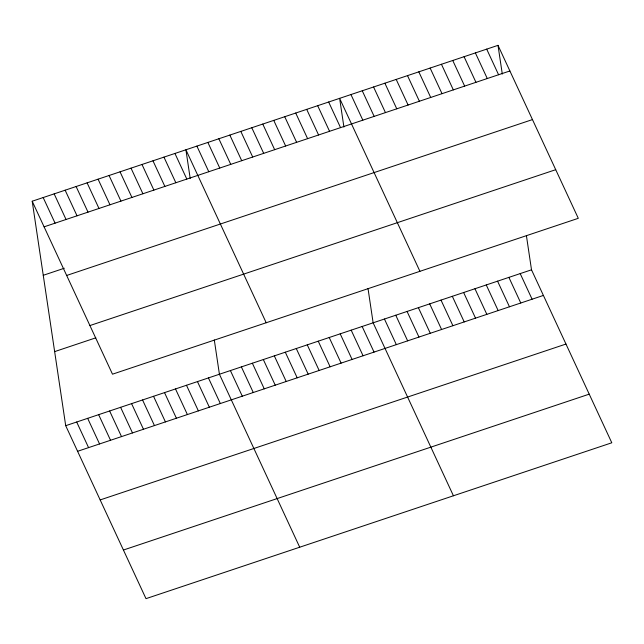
<?xml version="1.0" encoding="UTF-8"?>
<svg xmlns="http://www.w3.org/2000/svg" width="644" height="644" viewBox="0 0 644 644"><rect width="100%" height="100%" fill="white"/><g stroke="black" fill="none" stroke-linecap="round" stroke-linejoin="round"><path stroke-width="0.97" d="M32.2 201.218L498.005 45.346L578.296 218.316L112.491 374.188L32.2 201.218L65.704 425.684L145.995 598.654L611.8 442.782L531.509 269.812L526.398 235.551M44.09 226.833L509.895 70.961M43.253 275.294L64.303 268.25M66.662 275.463L532.467 119.583M89.919 325.558L555.724 169.686M54.643 351.616L95.819 337.834M65.704 425.684L531.509 269.812M77.594 451.299L543.399 295.427M100.166 499.929L565.971 344.049M123.423 550.024L589.228 394.152M486.695 49.129L498.585 74.744M475.385 52.921L487.275 78.528M464.074 56.704L475.956 82.319M452.756 60.488L464.646 86.103M441.446 64.271L453.336 89.886M430.136 68.063L442.026 93.67M520.199 273.595L532.089 299.21M418.817 71.846L430.707 97.461M508.889 277.379L520.779 302.994M407.507 75.63L419.397 101.245M497.571 281.17L509.46 306.777M396.197 79.413L408.087 105.028M486.26 284.954L498.15 310.569M384.887 83.205L396.768 108.812M474.95 288.737L486.84 314.353M373.568 86.988L385.458 112.603M463.64 292.521L475.522 318.136M362.258 90.772L374.148 116.387M452.321 296.312L464.211 321.92M350.948 94.555L362.838 120.17M441.011 300.096L452.901 325.711M419.92 271.309L339.63 98.347L343.92 127.045M429.701 303.879L441.591 329.495M328.657 102.018L340.539 127.633M418.383 307.663L430.273 333.278M317.677 105.688L329.559 131.304M407.072 311.454L418.962 337.062M306.697 109.367L318.587 134.982M395.762 315.238L407.652 340.853M295.717 113.038L307.607 138.653M384.452 319.022L396.334 344.637M284.737 116.717L296.626 142.324M453.424 495.775L373.134 322.805L368.022 288.552M273.756 120.388L285.646 146.003M362.153 326.484L374.043 352.099M262.776 124.067L274.666 149.674M351.173 330.155L363.063 355.77M251.796 127.737L263.686 153.353M340.193 333.834L352.083 359.441M240.816 131.408L252.706 157.023M329.221 337.504L341.103 363.119M229.836 135.087L241.725 160.702M318.241 341.183L330.122 366.79M218.855 138.758L230.745 164.373M307.26 344.854L319.15 370.469M207.875 142.437L219.765 168.044M296.28 348.525L308.17 374.14M196.895 146.108L208.785 171.723M285.3 352.204L297.19 377.811M266.205 322.749L185.915 149.786L190.197 178.485M274.32 355.874L286.21 381.49M174.935 153.457L186.824 179.072M263.34 359.553L275.229 385.16M163.954 157.128L175.844 182.743M252.359 363.224L264.249 388.839M152.974 160.807L164.864 186.414M241.379 366.895L253.269 392.51M141.994 164.478L153.884 190.093M230.399 370.574L242.289 396.189M131.022 168.156L142.904 193.763M299.71 547.215L219.419 374.245L214.307 339.992M120.042 171.827L131.923 197.442M208.439 377.923L220.328 403.53M109.061 175.498L120.943 201.113M197.458 381.594L209.348 407.209M98.081 179.177L109.971 204.792M186.478 385.273L198.368 410.88M87.101 182.848L98.991 208.463M175.498 388.944L187.388 414.559M76.121 186.527L88.011 212.134M164.518 392.615L176.408 418.23M65.141 190.197L77.03 215.812M153.538 396.293L165.428 421.909M54.16 193.876L66.05 219.483M142.557 399.964L154.447 425.579M43.18 197.547L55.07 223.162M131.585 403.643L143.467 429.25M120.605 407.314L132.487 432.929M109.625 410.993L121.515 436.6M98.645 414.664L110.535 440.279M87.665 418.334L99.554 443.949M76.684 422.013L88.574 447.62M498.005 45.346L502.296 74.052"/></g></svg>
